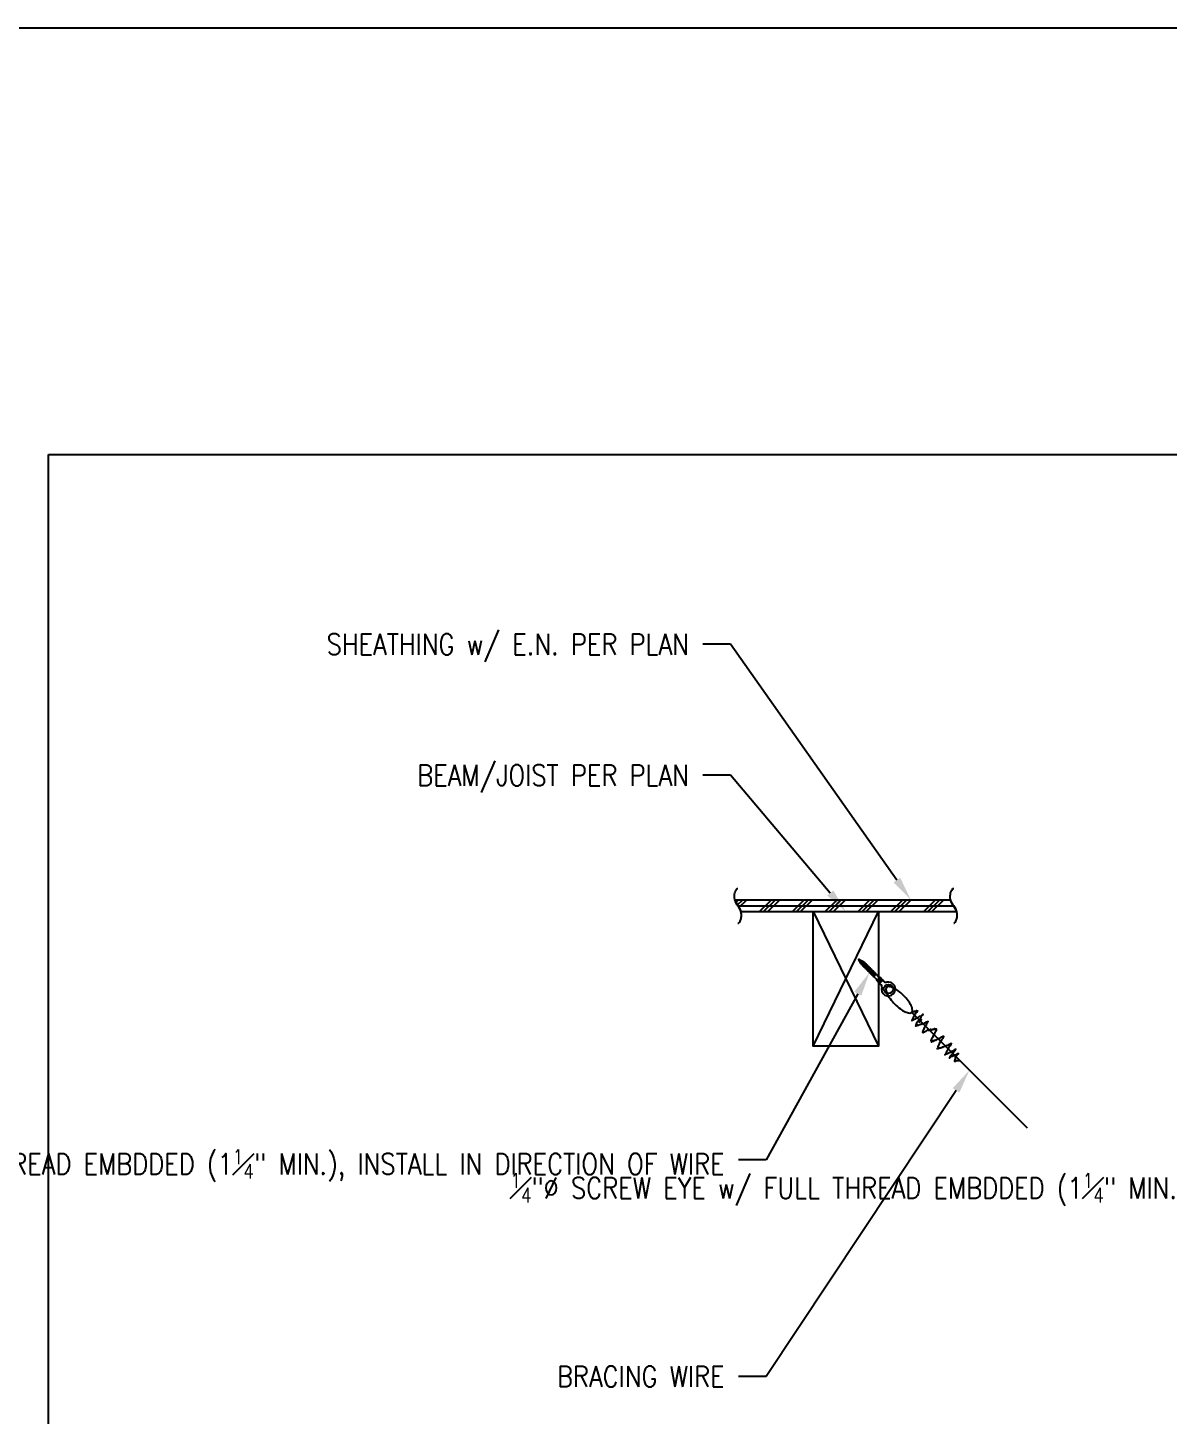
# Model space of a CAD drawing. Header units: inches. Extents: x -16404 to 14624, y -1591 to 16152.
# Drawn here: x -15422.7 to -15361.3, y 2085.3 to 2160 of the extents above; entities that cross this region are included whole.
import ezdxf
from ezdxf import colors
from ezdxf.entities.mleader import LeaderData, LeaderLine
from ezdxf.math import Vec2, Vec3

# ---------------------------------------------------------------- set-up
doc = ezdxf.new("R2010")
doc.units = ezdxf.units.IN
doc.header["$LTSCALE"] = 24
doc.header["$MEASUREMENT"] = 0
doc.layers.add('DESIGNER COMMENTS', color=221, linetype='CONTINUOUS', plot=False)
doc.layers.add('S-ANNO-GRID-NONPLOT', color=251, linetype='CONTINUOUS', plot=False)
for name, color, linetype in [('S-ANNO-NOTE', 4, 'CONTINUOUS'), ('S-ARCH', 1, 'CONTINUOUS'), ('S-BREAK', 2, 'CONTINUOUS'), ('S-NOTE', 4, 'CONTINUOUS'), ('S-SIMPSON', 2, 'CONTINUOUS'), ('S-WOOD', 3, 'CONTINUOUS')]:
    doc.layers.add(name, color=color, linetype=linetype)
doc.styles.add('ROMANS', font='romans.shx', dxfattribs={"width": 0.85})

# ---------------------------------------------------------------- blocks, each defined once
blk = doc.blocks.new('SCREWEYE')
at = {"layer": 'S-SIMPSON', "color": 1}
for p, q in [((-0.1280281365197879, -0.552899279107578), (-0.1280281365197879, -0.7668992791077471)), ((0.1237327125322736, -0.552899279107578), (-0.1280281365197879, -0.552899279107578)), ((-0.1208522880069722, -0.4353810428599445), (-0.1208522880069722, -0.552899279107578)), ((-0.08441034362795108, -0.552899279107578), (-0.08441034362795108, -0.7668992791077471)), ((-0.02136719846021151, -0.552899279107578), (-0.02136719846021151, -0.7668992791077471)), ((0.04723357324655808, -0.552899279107578), (0.04723357324655808, -0.7668992791077471)), ((0.09961171118538914, -0.552899279107578), (0.09961171118538914, -0.7668992791077471)), ((0.1208522880065175, -0.4353810428601719), (0.1208522880065175, -0.552899279107578)), ((0.1237327125322736, -0.552899279107578), (0.1237327125322736, -0.7668992791077471)), ((-0.002147711993529811, -0.7668992791077471), (-0.1280281365197879, -0.7668992791077471)), ((0.1237327125322736, -0.7668992791077471), (-0.1263133751608621, -0.7668992791077471)), ((-0.0891477119935189, -0.802899279107578), (-0.1251477119935771, -0.7668992791077471)), ((-0.1251477119935771, -1.066623487667584), (0.08485228800645928, -1.016899279107747)), ((0.1208522880065175, -1.023247050413147), (-0.1251477119935771, -1.066623487667584)), ((-0.0891477119935189, -1.091830959043136), (-0.1251477119935771, -1.066623487667584)), ((-0.1251477119935771, -1.166623487667493), (0.08485228800645928, -1.116899279107656)), ((-0.1251477119935771, -1.166623487667493), (0.08485228800645928, -1.116899279107656)), ((0.1208522880065175, -1.123247050413283), (-0.1251477119935771, -1.166623487667493)), ((0.1208522880065175, -1.123247050413283), (-0.1251477119935771, -1.166623487667493)), ((-0.0891477119935189, -1.191830959043045), (-0.1251477119935771, -1.166623487667493)), ((-0.0891477119935189, -1.191830959043045), (-0.1251477119935771, -1.166623487667493)), ((-0.1251477119935771, -1.266623487667403), (0.08485228800645928, -1.216899279107793)), ((-0.1251477119935771, -1.266623487667403), (0.08485228800645928, -1.216899279107793)), ((-0.1251477119935771, -1.266623487667403), (0.08485228800645928, -1.216899279107793)), ((0.1208522880065175, -1.223247050413192), (-0.1251477119935771, -1.266623487667403)), ((0.1208522880065175, -1.223247050413192), (-0.1251477119935771, -1.266623487667403)), ((0.1208522880065175, -1.223247050413192), (-0.1251477119935771, -1.266623487667403)), ((-0.0891477119935189, -1.291830959042954), (-0.1251477119935771, -1.266623487667403)), ((-0.0891477119935189, -1.291830959042954), (-0.1251477119935771, -1.266623487667403)), ((-0.0891477119935189, -1.291830959042954), (-0.1251477119935771, -1.266623487667403)), ((-0.1251477119935771, -1.366623487667539), (0.08485228800645928, -1.316899279107702)), ((-0.1251477119935771, -1.366623487667539), (0.08485228800645928, -1.316899279107702)), ((0.1208522880065175, -1.323247050413102), (-0.1251477119935771, -1.366623487667539)), ((0.1208522880065175, -1.323247050413102), (-0.1251477119935771, -1.366623487667539)), ((-0.0891477119935189, -1.391830959043091), (-0.1251477119935771, -1.366623487667539)), ((-0.0891477119935189, -1.391830959043091), (-0.1251477119935771, -1.366623487667539)), ((-0.1251477119935771, -1.466623487667448), (0.08485228800645928, -1.416899279107611)), ((-0.1251477119935771, -1.466623487667448), (0.08485228800645928, -1.416899279107611)), ((0.1208522880065175, -1.423247050413238), (-0.1251477119935771, -1.466623487667448)), ((0.1208522880065175, -1.423247050413238), (-0.1251477119935771, -1.466623487667448)), ((-0.0891477119935189, -1.491830959043), (-0.1251477119935771, -1.466623487667448)), ((-0.0891477119935189, -1.491830959043), (-0.1251477119935771, -1.466623487667448)), ((-0.0891477119935189, -0.8028992791078053), (-0.0891477119935189, -1.058099337628619)), ((-0.0891477119935189, -0.8418309590431363), (-0.0891477119935189, -1.058099337628619)), ((-0.0891477119935189, -1.091830959043136), (0.08485228800645928, -1.048454521788699)), ((-0.0891477119935189, -1.091830959042909), (-0.0891477119935189, -1.158099337628755)), ((-0.0891477119935189, -1.091830959042909), (-0.0891477119935189, -1.158099337628755)), ((-0.0891477119935189, -1.091830959043136), (-0.0891477119935189, -1.158099337628755)), ((-0.0891477119935189, -1.091830959043136), (-0.0891477119935189, -1.158099337628755)), ((-0.0891477119935189, -1.191830959043045), (0.08485228800645928, -1.148454521788835)), ((-0.0891477119935189, -1.191830959043045), (0.08485228800645928, -1.148454521788835)), ((-0.0891477119935189, -1.191830959043045), (-0.0891477119935189, -1.258099337628664)), ((-0.0891477119935189, -1.191830959043045), (-0.0891477119935189, -1.258099337628664)), ((-0.0891477119935189, -1.191830959043045), (-0.0891477119935189, -1.258099337628664)), ((-0.0891477119935189, -1.291830959042954), (0.08485228800645928, -1.248454521788744)), ((-0.0891477119935189, -1.291830959042954), (0.08485228800645928, -1.248454521788744)), ((-0.0891477119935189, -1.291830959042954), (0.08485228800645928, -1.248454521788744)), ((-0.0891477119935189, -1.291830959042954), (-0.0891477119935189, -1.358099337628573)), ((-0.0891477119935189, -1.391830959043091), (0.08485228800645928, -1.348454521788653)), ((-0.0891477119935189, -1.391830959043091), (0.08485228800645928, -1.348454521788653)), ((-0.0891477119935189, -1.391830959043091), (-0.0891477119935189, -1.45809933762871)), ((-0.0891477119935189, -1.391830959043091), (-0.0891477119935189, -1.45809933762871)), ((-0.0891477119935189, -1.491830959043), (0.08485228800645928, -1.44845452178879)), ((-0.0891477119935189, -1.491830959043), (0.08485228800645928, -1.44845452178879)), ((-0.0891477119935189, -1.491830959043), (-0.0891477119935189, -1.558099337628619)), ((0.1208522880065175, -0.7668992791077471), (0.08485228800645928, -0.802899279107578)), ((0.08485228800645928, -0.802899279107578), (0.08485228800645928, -1.016899279107747)), ((0.08485228800645928, -1.016899279107747), (0.1208522880065175, -1.023247050413147)), ((0.08485228800645928, -1.048454521788699), (0.1208522880065175, -1.023247050413147)), ((0.08485228800645928, -1.048454521788699), (0.08485228800645928, -1.116899279107656)), ((0.08485228800645928, -1.048454521788699), (0.08485228800645928, -1.116899279107656)), ((0.08485228800645928, -1.048454521788699), (0.08485228800645928, -1.116899279107656)), ((0.08485228800645928, -1.048454521788699), (0.08485228800645928, -1.116899279107656)), ((0.08485228800645928, -1.116899279107656), (0.1208522880065175, -1.123247050413283)), ((0.08485228800645928, -1.116899279107656), (0.1208522880065175, -1.123247050413283)), ((0.08485228800645928, -1.148454521788835), (0.1208522880065175, -1.123247050413283)), ((0.08485228800645928, -1.148454521788835), (0.1208522880065175, -1.123247050413283)), ((0.08485228800645928, -1.148454521788835), (0.08485228800645928, -1.216899279107793)), ((0.08485228800645928, -1.148454521788835), (0.08485228800645928, -1.216899279107793)), ((0.08485228800645928, -1.148454521788835), (0.08485228800645928, -1.216899279107793)), ((0.08485228800645928, -1.216899279107793), (0.1208522880065175, -1.223247050413192)), ((0.08485228800645928, -1.216899279107793), (0.1208522880065175, -1.223247050413192)), ((0.08485228800645928, -1.216899279107793), (0.1208522880065175, -1.223247050413192)), ((0.08485228800645928, -1.248454521788744), (0.1208522880065175, -1.223247050413192)), ((0.08485228800645928, -1.248454521788744), (0.1208522880065175, -1.223247050413192)), ((0.08485228800645928, -1.248454521788744), (0.1208522880065175, -1.223247050413192)), ((0.08485228800645928, -1.248454521788744), (0.08485228800645928, -1.316899279107702)), ((0.08485228800645928, -1.316899279107702), (0.1208522880065175, -1.323247050413102)), ((0.08485228800645928, -1.316899279107702), (0.1208522880065175, -1.323247050413102)), ((0.08485228800645928, -1.348454521788653), (0.1208522880065175, -1.323247050413102)), ((0.08485228800645928, -1.348454521788653), (0.1208522880065175, -1.323247050413102)), ((0.08485228800645928, -1.348454521788653), (0.08485228800645928, -1.416899279107611)), ((0.08485228800645928, -1.348454521788653), (0.08485228800645928, -1.416899279107611)), ((0.08485228800645928, -1.416899279107611), (0.1208522880065175, -1.423247050413238)), ((0.08485228800645928, -1.416899279107611), (0.1208522880065175, -1.423247050413238)), ((0.08485228800645928, -1.44845452178879), (0.1208522880065175, -1.423247050413238)), ((0.08485228800645928, -1.44845452178879), (0.1208522880065175, -1.423247050413238)), ((0.08485228800645928, -1.44845452178879), (0.08485228800645928, -1.516899279107747)), ((-0.1251477119935771, -1.566623487667584), (0.08485228800645928, -1.516899279107747)), ((0.1208522880065175, -1.523247050413147), (-0.1251477119935771, -1.566623487667584)), ((-0.0891477119935189, -1.591830959043136), (-0.1251477119935771, -1.566623487667584)), ((-0.1251477119935771, -1.666623487667493), (0.08485228800645928, -1.616899279107656)), ((0.1208522880065175, -1.623247050413283), (-0.1251477119935771, -1.666623487667493)), ((-0.0891477119935189, -1.691830959043045), (-0.1251477119935771, -1.666623487667493)), ((-0.1251477119935771, -1.766623487667403), (0.08485228800645928, -1.716899279107793)), ((0.1208522880065175, -1.723247050413192), (-0.1251477119935771, -1.766623487667403)), ((-0.0891477119935189, -1.791830959042954), (-0.1251477119935771, -1.766623487667403)), ((-0.1251477119935771, -1.866623487667539), (0.0765527081421169, -1.818864469775008)), ((0.07155015189664482, -1.831940347215777), (-0.1251477119935771, -1.866623487667539)), ((-0.0891477119935189, -1.891830959043091), (-0.1251477119935771, -1.866623487667539)), ((-0.1248928324166627, -1.966563136785453), (0.04032611304273814, -1.927442273442239)), ((0.03744018058932852, -1.937954855468433), (-0.1248928324166627, -1.966563136785453)), ((-0.0888961899977403, -1.991768257157446), (-0.1248928324166627, -1.966563136785453)), ((-0.0952704057099254, -2.059549080958732), (0.01603406987442213, -2.033194190684299)), ((0.01447551968431071, -2.042004144788962), (-0.0952704057099254, -2.059549080958732)), ((-0.05966398558302899, -2.084480964740351), (-0.0952704057099254, -2.059549080958732)), ((-0.0891477119935189, -1.591830959043136), (0.08485228800645928, -1.548454521788699)), ((-0.0891477119935189, -1.591830959043136), (-0.0891477119935189, -1.658099337628755)), ((-0.0891477119935189, -1.691830959043045), (0.08485228800645928, -1.648454521788835)), ((-0.0891477119935189, -1.691830959043045), (-0.0891477119935189, -1.758099337628664)), ((-0.0891477119935189, -1.791830959042954), (0.08485228800645928, -1.748454521788744)), ((-0.0891477119935189, -1.791830959042954), (-0.0891477119935189, -1.858099337628573)), ((-0.0891477119935189, -1.891830959043091), (0.06360478882515963, -1.85375130808211)), ((-0.0891477119935189, -1.891830959043091), (-0.0891477119935189, -1.95809933762871)), ((-0.0888961899977403, -1.991768257157446), (0.03128349432608957, -1.961808679362548)), ((-0.0888961899977403, -1.991768257157446), (-0.06945246956820483, -2.053435859809724)), ((-0.06564797900364283, -2.152535025132011), (0.002112165582275338, -2.136490646268157)), ((0.001441859635178844, -2.144302330713117), (-0.06564797900364283, -2.152535025132011)), ((-0.03043178116831768, -2.177193672323028), (-0.06564797900364283, -2.152535025132011)), ((-0.05966398558302899, -2.084480964740351), (0.01043274660878524, -2.067006559535457)), ((-0.05966398558302899, -2.084480964740351), (-0.04011298998693746, -2.146488800753787)), ((-0.03043178116831768, -2.177193672323028), (-0.0003702369258462568, -2.169699633888513)), ((-0.03043178116831768, -2.177193672323028), (-0.002147711993529811, -2.266899279107747)), ((0.03096195346142849, -2.161888836242724), (-0.002147711993529811, -2.266899279107747)), ((0.03096195346142849, -2.161888836242724), (0.06696195346103195, -2.136681364867172)), ((0.06518151722684706, -2.053358245664867), (0.04038727601209757, -2.131995532229439)), ((0.04038727601209757, -2.131995532229439), (0.06696195346103195, -2.136681364867172)), ((0.06518151722684706, -2.053358245664867), (0.1011815172269053, -2.028150774289315)), ((0.08485228800645928, -1.990970531302082), (0.07460683977797089, -2.023464941651582)), ((0.07460683977797089, -2.023464941651582), (0.1011815172269053, -2.028150774289315)), ((0.08485228800645928, -1.516899279107747), (0.1208522880065175, -1.523247050413147)), ((0.08485228800645928, -1.548454521788699), (0.1208522880065175, -1.523247050413147)), ((0.08485228800645928, -1.548454521788699), (0.08485228800645928, -1.616899279107656)), ((0.08485228800645928, -1.616899279107656), (0.1208522880065175, -1.623247050413283)), ((0.08485228800645928, -1.648454521788835), (0.1208522880065175, -1.623247050413283)), ((0.08485228800645928, -1.648454521788835), (0.08485228800645928, -1.716899279107793)), ((0.08485228800645928, -1.716899279107793), (0.1208522880065175, -1.723247050413192)), ((0.08485228800645928, -1.748454521788744), (0.1208522880065175, -1.723247050413192)), ((0.08485228800645928, -1.748454521788744), (0.08485228800645928, -1.816899279107702)), ((0.08485228800645928, -1.816899279107702), (0.1208522880065175, -1.823247050413102)), ((0.08485228800645928, -1.848454521788653), (0.1208522880065175, -1.823247050413102)), ((0.08485228800645928, -1.848454521788653), (0.08485228800645928, -1.916899279107611)), ((0.08485228800645928, -1.916899279107611), (0.1208522880065175, -1.923247050413238)), ((0.08485228800645928, -1.94845452178879), (0.1208522880065175, -1.923247050413238)), ((0.08485228800645928, -1.94845452178879), (0.08485228800645928, -1.990970531302082))]:
    blk.add_line(p, q, dxfattribs=at)
blk.add_circle((0, 0), 0.25, dxfattribs=at)
for centre, radius, start, end in [((0, 0), 0.375, 299.4526801092856, 240.5473198906853), ((-0.2458522880069722, -0.4353810428599445), 0.125, 0, 60.54731989059162), ((0.2458522880065175, -0.4353810428601719), 0.125, 119.4526801092274, 180), ((1.156353709034647, -2.239468542850545), 1.15882612492846, 157.6147080371323, 181.3563831475884)]:
    blk.add_arc(centre, radius, start, end, dxfattribs=at)
blk = doc.blocks.new('A$C37e3ed70')
at = {"layer": 'S-WOOD'}
h = blk.add_hatch(dxfattribs=at)
h.set_pattern_fill('PLAST', color=1, scale=5, angle=45, style=0)
h.set_pattern_definition([(45, (-15384.59820651744, 2112.386547739037), (-0.8838834764831843, 0.8838834764831844), []), (45, (-15384.70869195201, 2112.497033173599), (-0.8838834764831843, 0.8838834764831844), []), (45, (-15384.81917738657, 2112.607518608158), (-0.8838834764831843, 0.8838834764831844), [])])
h.paths.add_polyline_path([(-15384.27274045381, 2112.386547739037), (-15372.65618854559, 2112.386547739037), (-15372.98165460922, 2113.011547739037), (-15384.59820651744, 2113.011547739037)])
at = {"layer": 'DESIGNER COMMENTS'}
blk.add_lwpolyline([(-15421.55814950784, 2137.017026890157), (-15304.22645793558, 2137.017026890157), (-15304.22645793558, 2044.27423578361), (-15421.55814950784, 2044.27423578361)], close=True, dxfattribs=at)
at = {"layer": 'S-ARCH', "color": 2}
blk.add_line((-15375.07563767761, 2106.960014760511), (-15368.85598218401, 2100.740359266912), dxfattribs=at)
blk.add_lwpolyline([(-15375.98652061786, 2107.402362419347, 0.03562600721937981), (-15375.68982339202, 2107.145180361373, 0.04775441252834264), (-15375.43946594795, 2106.992538556135, 0.09098115881394342), (-15375.18247580169, 2106.921243149925, 0.2221903888655488), (-15375.07563767761, 2106.960014760511, 0.222190388865575), (-15375.03686606702, 2107.066852884594, 0.09098115881393858), (-15375.10816147323, 2107.32384303085, 0.04775441252833455), (-15375.26080327847, 2107.574200474921, 0.03562600721938175), (-15375.51798533644, 2107.870897700763, 0.03562600721937789), (-15375.81468256228, 2108.128079758737, 0.04775441252834587), (-15376.06504000636, 2108.280721563975, 0.0909811588139551), (-15376.32203015261, 2108.352016970184, 0.222190388865573), (-15376.42886827669, 2108.313245359599, 0.2221903888655646), (-15376.46763988728, 2108.206407235515, 0.09098115881393833), (-15376.39634448107, 2107.949417089259, 0.04775441252833978), (-15376.24370267583, 2107.699059645189, 0.03562600721937916)], format="xyb", close=True, dxfattribs=at)
blk.add_lwpolyline([(-15375.08350632287, 2106.969654435641), (-15375.06554407302, 2106.987616685494), (-15375.0595579445, 2106.98163055698), (-15375.05357058249, 2106.987617918992), (-15375.04758461776, 2106.981631954257), (-15375.03560989373, 2106.993606678281), (-15375.029623929, 2106.987620713546), (-15375.02363640317, 2106.993608239376), (-15375.01765043844, 2106.987622274641), (-15375.01166307643, 2106.993609636653), (-15375.00567711169, 2106.987623671919), (-15374.99968974968, 2106.993611033929), (-15374.99370362116, 2106.987624905418), (-15374.97574137131, 2107.005587155269), (-15374.96975540658, 2106.999601190535), (-15374.95778068256, 2107.011575914557), (-15374.95179471782, 2107.005589949824), (-15374.94580735581, 2107.011577311834), (-15374.93982139108, 2107.005591347101), (-15374.92784650324, 2107.017566234941), (-15374.92186037472, 2107.011580106428), (-15374.91587301271, 2107.01756746844), (-15374.90988704798, 2107.011581503706), (-15374.89791216014, 2107.023556391545), (-15374.89192619541, 2107.017570426811), (-15374.88593883339, 2107.023557788823), (-15374.87995286866, 2107.01757182409), (-15374.86797814464, 2107.029546548112), (-15374.86199201612, 2107.023560419599), (-15374.82606751642, 2107.059484919302), (-15374.8021234937, 2107.035540896586), (-15374.79014876968, 2107.04751562061), (-15374.77817684021, 2107.035543691141), (-15374.77218931438, 2107.041531216972), (-15374.76620334965, 2107.035545252236), (-15374.76021598764, 2107.041532614248), (-15374.75422985913, 2107.035546485735), (-15374.79614172084, 2106.993634624019), (-15374.79015575611, 2106.987648659286), (-15374.85002970386, 2106.927774711536), (-15374.85601566859, 2106.933760676271), (-15374.86799055643, 2106.92178578843), (-15374.8620045917, 2106.915799823695), (-15374.88595420356, 2106.891850211832), (-15374.87996823883, 2106.885864247099), (-15374.92786746255, 2106.837965023373), (-15374.92188149782, 2106.831979058637), (-15374.93385622184, 2106.820004334615), (-15374.92787009333, 2106.814018206102), (-15374.93984498117, 2106.802043318261), (-15374.93385901643, 2106.796057353527), (-15374.94583374046, 2106.784082629505), (-15374.93984777572, 2106.77809666477), (-15374.96379738759, 2106.754147052907), (-15374.95781142285, 2106.748161088173), (-15374.9757736727, 2106.730198838322), (-15374.96978754419, 2106.724212709809), (-15374.98176226821, 2106.712237985785), (-15374.97577630348, 2106.706252021051), (-15374.99972591534, 2106.682302409188), (-15374.99373995061, 2106.676316444455), (-15375.01768956247, 2106.65236683259), (-15375.01170359774, 2106.646380867856), (-15375.01769112357, 2106.640393342028), (-15375.01170499505, 2106.634407213514), (-15375.03565460692, 2106.610457601651), (-15375.02966864218, 2106.604471636918), (-15375.0416433662, 2106.592496912894), (-15375.03565740147, 2106.58651094816), (-15375.05960701333, 2106.562561336297), (-15375.0536210486, 2106.556575371564), (-15375.06559577262, 2106.544600647539), (-15375.05960964411, 2106.538614519028), (-15375.07158453195, 2106.526639631187), (-15375.06559856722, 2106.520653666452), (-15375.07158592923, 2106.514666304442), (-15375.0596112052, 2106.526641028464), (-15375.05362524047, 2106.52065506373), (-15375.01171337876, 2106.562566925444), (-15374.99974128551, 2106.550594832197), (-15374.98776656149, 2106.562569556221), (-15374.98178059675, 2106.556583591486), (-15374.94585609705, 2106.592508091189), (-15374.93987013231, 2106.586522126456), (-15374.9338827703, 2106.592509488468), (-15374.92789680557, 2106.586523523734), (-15374.92190944356, 2106.592510885745), (-15374.91592347882, 2106.586524921011), (-15374.89796122897, 2106.604487170862), (-15374.89197510046, 2106.59850104235), (-15374.85006323874, 2106.640412904064), (-15374.84407727401, 2106.63442693933), (-15374.83210254998, 2106.646401663353), (-15374.82611658525, 2106.640415698619), (-15374.78420472354, 2106.682327560335), (-15374.77223263029, 2106.670355467088), (-15374.76624526828, 2106.676342829098), (-15374.75427333881, 2106.664370899631), (-15374.65847489136, 2106.760169347082), (-15374.64650279811, 2106.748197253835), (-15374.6405154361, 2106.754184615847), (-15374.63452947136, 2106.748198651114), (-15374.62255458352, 2106.760173538954), (-15374.61656861879, 2106.754187574219), (-15374.61058125678, 2106.760174936231), (-15374.60459529204, 2106.754188971498), (-15374.59860793003, 2106.760176333508), (-15374.59262180152, 2106.754190204996), (-15374.56867218966, 2106.778139816859), (-15374.55670026019, 2106.76616788739), (-15374.53275064832, 2106.790117499253), (-15374.52676468359, 2106.784131534519), (-15374.52077715776, 2106.790119060348), (-15374.51479102925, 2106.784132931834), (-15374.46689180552, 2106.832032155562), (-15374.4848498635, 2106.849990213543), (-15374.47886250149, 2106.855977575555), (-15374.48484846623, 2106.861963540288), (-15374.52077296593, 2106.826039040585), (-15374.50880103646, 2106.814067111116), (-15374.61058684593, 2106.712281301652), (-15374.57467072996, 2106.676365185689), (-15374.62256995369, 2106.628465961963), (-15374.55672401406, 2106.562620022331), (-15374.66449718553, 2106.454846850855), (-15374.65851105702, 2106.448860722341), (-15374.66449841903, 2106.442873360329), (-15374.6585124543, 2106.436887395595), (-15374.66449998013, 2106.430899869767), (-15374.69442996758, 2106.460829857217), (-15374.71239205361, 2106.442867771182), (-15374.7064046916, 2106.448855133192), (-15374.71239082011, 2106.454841261706), (-15374.70041609609, 2106.46681598573), (-15374.70640206082, 2106.472801950464), (-15374.70041453499, 2106.478789476292), (-15374.70640049973, 2106.484775441026), (-15374.70041313772, 2106.490762803038), (-15374.71238523096, 2106.502734896285), (-15374.7243601188, 2106.490760008444), (-15374.73034608354, 2106.49674597318), (-15374.78423266928, 2106.44285938744), (-15374.77824670454, 2106.436873422706), (-15374.8021963164, 2106.412923810843), (-15374.79621018789, 2106.40693768233), (-15374.81417243774, 2106.388975432479), (-15374.80818647301, 2106.382989467744), (-15374.81417383502, 2106.377002105733), (-15374.80818787029, 2106.371016140998), (-15374.82615012014, 2106.353053891147), (-15374.82016415541, 2106.347067926414), (-15374.83213887943, 2106.33509320239), (-15374.82615275091, 2106.329107073878), (-15374.83214011293, 2106.323119711866), (-15374.82615414819, 2106.317133747132), (-15374.84411639804, 2106.29917149728), (-15374.83813043331, 2106.293185532546), (-15374.85010515733, 2106.281210808522), (-15374.8441191926, 2106.275224843788), (-15374.85609408044, 2106.263249955948), (-15374.85010795192, 2106.257263827436), (-15374.85609531394, 2106.251276465424), (-15374.8501093492, 2106.24529050069), (-15374.85609671122, 2106.239303138678), (-15374.85011074648, 2106.233317173945), (-15374.86208563432, 2106.221342286104), (-15374.85609966959, 2106.215356321371), (-15374.8620870316, 2106.209368959358), (-15374.85609966959, 2106.215356321371), (-15374.86208563432, 2106.221342286104), (-15374.85011074648, 2106.233317173945), (-15374.85609671122, 2106.239303138678), (-15374.84412198719, 2106.251277862701), (-15374.85609671122, 2106.239303138678), (-15374.85011074648, 2106.233317173945), (-15374.85609827231, 2106.227329648114), (-15374.82616113462, 2106.257266785808), (-15374.80820307664, 2106.239308727825), (-15374.79622835261, 2106.251283451849), (-15374.79024238788, 2106.245297487114), (-15374.75431805199, 2106.281221823001), (-15374.73037402928, 2106.257277800285), (-15374.71839914144, 2106.269252688126), (-15374.70642721197, 2106.257280758658), (-15374.66451535025, 2106.299192620372), (-15374.64655729227, 2106.281234562392), (-15374.60464559437, 2106.323146260289), (-15374.59267350113, 2106.311174167042), (-15374.55674900142, 2106.347098666745), (-15374.52681901397, 2106.317168679296), (-15374.51484428995, 2106.329143403318), (-15374.50885832522, 2106.323157438585), (-15374.47892118752, 2106.353094576278), (-15374.47293522279, 2106.347108611542), (-15374.46694786078, 2106.353095973554), (-15374.45497576753, 2106.341123880307), (-15374.44300104351, 2106.35309860433), (-15374.43701507877, 2106.347112639596), (-15374.42504019094, 2106.359087527437), (-15374.4190542262, 2106.353101562701), (-15374.37115500247, 2106.401000786429), (-15374.35918290923, 2106.389028693182), (-15374.3112836855, 2106.436927916908), (-15374.30529772077, 2106.430941952174), (-15374.29332299674, 2106.442916676197), (-15374.28135090349, 2106.430944582949), (-15374.27536354149, 2106.43693194496), (-15374.26937757675, 2106.430945980226), (-15374.23345307705, 2106.46687047993), (-15374.22746711231, 2106.460884515196), (-15374.2214797503, 2106.466871877208), (-15374.21549378557, 2106.460885912473), (-15374.20950642356, 2106.466873274485), (-15374.20352029504, 2106.460887145971), (-15374.19753276921, 2106.4668746718), (-15374.19154680448, 2106.460888707066), (-15374.24543355404, 2106.407001957512), (-15374.23346162457, 2106.395030028043), (-15374.2873482103, 2106.341143442305), (-15374.28136208179, 2106.335157313792), (-15374.2873494438, 2106.329169951781), (-15374.28136347907, 2106.323183987046), (-15374.29333836691, 2106.311209099205), (-15374.28735240218, 2106.305223134472), (-15374.29333976419, 2106.29923577246), (-15374.28735379945, 2106.293249807726), (-15374.33525302318, 2106.245350584), (-15374.32926689467, 2106.239364455487), (-15374.33525425668, 2106.233377093475), (-15374.32926829194, 2106.227391128741), (-15374.33525565396, 2106.221403766729), (-15374.32926968922, 2106.215417801995), (-15374.38315627496, 2106.161531216258), (-15374.37717031022, 2106.155545251524), (-15374.41908217194, 2106.113633389808), (-15374.40112411396, 2106.095675331828), (-15374.4130990018, 2106.083700443987), (-15374.40711303706, 2106.077714479254), (-15374.41908776109, 2106.06573975523), (-15374.41310179635, 2106.059753790496), (-15374.43705140822, 2106.035804178633), (-15374.4310652797, 2106.02981805012), (-15374.46698977941, 2105.993893550416), (-15374.46100381467, 2105.987907585682), (-15374.46699117669, 2105.98192022367), (-15374.46100521195, 2105.975934258937), (-15374.47896729798, 2105.957972172902), (-15374.46699520474, 2105.946000079655), (-15374.48495745459, 2105.928037829803), (-15374.47897148986, 2105.922051865069), (-15374.49094637769, 2105.910076977229), (-15374.48496041296, 2105.904091012495), (-15374.502922499, 2105.886128926461), (-15374.49693653426, 2105.880142961727), (-15374.45359110651, 2105.923488389475), (-15374.447604978, 2105.917502260962), (-15374.46556722785, 2105.899540011109), (-15374.45958126312, 2105.893554046375), (-15374.45359373729, 2105.899541572204), (-15374.44760777255, 2105.89355560747), (-15374.46700375226, 2105.874159627767), (-15374.46101778752, 2105.868173663033), (-15374.44904289969, 2105.880148550874), (-15374.44305677117, 2105.87416242236), (-15374.40114507327, 2105.916074120258), (-15374.3891731438, 2105.904102190791), (-15374.38318578179, 2105.910089552801), (-15374.37719981706, 2105.904103588067), (-15374.32930059333, 2105.952002811793), (-15374.31134253535, 2105.934044753812), (-15374.26344331162, 2105.98194397754), (-15374.25745734689, 2105.975958012805), (-15374.22153284719, 2106.011882512508), (-15374.19758882447, 2105.987938489792), (-15374.14968960075, 2106.03583771352), (-15374.13173154276, 2106.017879655539), (-15374.12574418075, 2106.023867017549), (-15374.11975821602, 2106.017881052816), (-15374.11377085401, 2106.023868414828), (-15374.10179876076, 2106.011896321581), (-15374.05389953703, 2106.059795545307), (-15374.02995551432, 2106.035851522591), (-15374.02396815231, 2106.041838884603), (-15373.98805220012, 2106.00592293242), (-15373.93416545057, 2106.059809681974), (-15373.91022142785, 2106.035865659258), (-15373.89824670383, 2106.047840383282), (-15373.89226073909, 2106.041854418547), (-15373.84436151537, 2106.089753642274), (-15373.82640345739, 2106.071795584292), (-15373.82041609538, 2106.077782946304), (-15373.81443013064, 2106.071796981571), (-15373.80844260481, 2106.077784507399), (-15373.8024564763, 2106.071798378885), (-15373.79646911429, 2106.077785740898), (-15373.79048314955, 2106.071799776164), (-15373.78449578754, 2106.077787138174), (-15373.77850982281, 2106.071801173441), (-15373.80802513071, 2106.042285865544), (-15373.80203916597, 2106.03629990081), (-15373.76012746807, 2106.078211598708), (-15373.74216941009, 2106.060253540725), (-15373.75414413411, 2106.048278816703), (-15373.74815816938, 2106.042292851969), (-15373.75456719737, 2106.035883823979), (-15373.74259510412, 2106.023911730732), (-15373.76055735397, 2106.005949480881), (-15373.75457138924, 2105.999963516146), (-15373.76055875125, 2105.993976154135), (-15373.75457278652, 2105.9879901894), (-15373.76654767436, 2105.976015301561), (-15373.76056154585, 2105.970029173048), (-15373.79049851972, 2105.940092199173), (-15373.78451255498, 2105.934106234439), (-15373.80247480484, 2105.916143984587), (-15373.7964888401, 2105.910158019853), (-15373.838400538, 2105.868246321956), (-15373.82044248002, 2105.850288263973), (-15373.86235434174, 2105.808376402259), (-15373.856368377, 2105.802390437524), (-15373.86235573901, 2105.796403075514), (-15373.85636977428, 2105.790417110778), (-15373.86834466212, 2105.77844222294), (-15373.8623585336, 2105.772456094426), (-15373.91624511934, 2105.718569508688), (-15373.90427318988, 2105.706597579219), (-15373.91026055189, 2105.700610217207), (-15373.90427458715, 2105.694624252474), (-15373.92822419902, 2105.670674640611), (-15373.9222380705, 2105.664688512097), (-15373.93421295834, 2105.652713624257), (-15373.92822699361, 2105.646727659523), (-15373.97612621734, 2105.598828435797), (-15373.96415428787, 2105.586856506328), (-15373.9821163739, 2105.568894420294), (-15373.97613024539, 2105.56290829178), (-15374.01205474509, 2105.526983792077), (-15374.00008281562, 2105.51501186261), (-15374.00607017764, 2105.509024500598), (-15374.0000842129, 2105.503038535864), (-15374.04798343663, 2105.455139312138), (-15374.04199747189, 2105.449153347403), (-15374.0479848339, 2105.443165985393), (-15374.04199870539, 2105.437179856879), (-15374.0479860674, 2105.431192494867), (-15374.03601413794, 2105.4192205654), (-15373.9986560722, 2105.456578631136), (-15373.98668397895, 2105.444606537889), (-15374.0046462288, 2105.426644288038), (-15373.99866026407, 2105.420658323303), (-15374.00464762608, 2105.414670961292), (-15373.99866166135, 2105.408684996557), (-15374.01063654919, 2105.396710108716), (-15374.00465058445, 2105.390724143983), (-15374.01063794646, 2105.384736781973), (-15374.00465181795, 2105.378750653459), (-15374.01662654197, 2105.366775929437), (-15374.01064057724, 2105.360789964701), (-15374.01662810307, 2105.354802438873), (-15373.9567539915, 2105.414676550439), (-15373.95076802677, 2105.408690585706), (-15373.95818911863, 2105.401269493843), (-15373.9522031539, 2105.395283529109), (-15373.94621579188, 2105.40127089112), (-15373.94022966337, 2105.395284762608), (-15373.89831780166, 2105.437196624322), (-15373.88035990745, 2105.419238730119), (-15373.87437254544, 2105.425226092131), (-15373.86838641693, 2105.419239963618), (-15373.80851246918, 2105.479113911368), (-15373.79055457498, 2105.461156017165), (-15373.78456704915, 2105.467143542994), (-15373.77858092063, 2105.46115741448), (-15373.77259355862, 2105.467144776492), (-15373.76062162916, 2105.455172847025), (-15373.71272240543, 2105.503072070751), (-15373.7067364407, 2105.497086106017), (-15373.67081210481, 2105.533010441903), (-15373.65285404683, 2105.515052383922), (-15373.59297993526, 2105.574926495488), (-15373.57502187728, 2105.556968437508), (-15373.52712265355, 2105.604867661234), (-15373.52113668882, 2105.5988816965), (-15373.5091619648, 2105.610856420522), (-15373.50317600006, 2105.604870455789), (-15373.46126413835, 2105.646782317503), (-15373.4492920451, 2105.634810224255), (-15373.44330468309, 2105.640797586268), (-15373.43731871835, 2105.634811621534), (-15373.40139421865, 2105.670736121237), (-15373.39540825392, 2105.664750156502), (-15373.39498675176, 2105.665171658664), (-15373.38301465851, 2105.653199565415), (-15373.37702713268, 2105.659187091245), (-15373.37104116795, 2105.65320112651), (-15373.36505380594, 2105.659188488522), (-15373.3590678412, 2105.653202523788), (-15373.35308047919, 2105.659189885799), (-15373.35948950718, 2105.65278085781), (-15373.34751741393, 2105.640808764563), (-15373.39541663766, 2105.592909540837), (-15373.37745874345, 2105.574951646635), (-15373.48523191493, 2105.467178475159), (-15373.47325982169, 2105.455206381912), (-15373.4792471837, 2105.4492190199), (-15373.47326121896, 2105.443233055166), (-15373.52116044269, 2105.395333831439), (-15373.51517447795, 2105.389347866705), (-15373.55708633967, 2105.34743600499), (-15373.55110021115, 2105.341449876478), (-15373.59899943488, 2105.29355065275), (-15373.58702750541, 2105.281578723283), (-15373.59900239326, 2105.269603835442), (-15373.59301642852, 2105.263617870709), (-15373.60499115254, 2105.251643146685), (-15373.59900502403, 2105.245657018171), (-15373.61097991187, 2105.233682130332), (-15373.60499394714, 2105.227696165597), (-15373.61098130915, 2105.221708803587), (-15373.60499534441, 2105.215722838851), (-15373.62295759427, 2105.197760589001), (-15373.61697162953, 2105.191774624265), (-15373.66487068944, 2105.143875564358), (-15373.65289859619, 2105.131903471109), (-15373.66487348403, 2105.11992858327), (-15373.6588875193, 2105.113942618536), (-15373.65146642744, 2105.121363710397), (-15373.6454804627, 2105.115377745664), (-15373.65146782471, 2105.109390383652), (-15373.6454816962, 2105.103404255138), (-15373.65146905821, 2105.097416893128), (-15373.64548309348, 2105.091430928394), (-15373.65745798132, 2105.079456040554), (-15373.65147201659, 2105.073470075818), (-15373.71134596434, 2105.01359612807), (-15373.69937387109, 2105.001624034823), (-15373.70536139692, 2104.995636508993), (-15373.69937543218, 2104.989650544259), (-15373.63950132061, 2105.049524655826), (-15373.63351535588, 2105.043538691092), (-15373.64692380975, 2105.030130237219), (-15373.62896575177, 2105.012172179237), (-15373.62297838976, 2105.018159541249), (-15373.61699242503, 2105.012173576515), (-15373.57508056331, 2105.054085438229), (-15373.55712250533, 2105.036127380248), (-15373.55113514332, 2105.04211474226), (-15373.54514917858, 2105.036128777525), (-15373.53916181657, 2105.042116139537), (-15373.53317585184, 2105.036130174803), (-15373.49725151596, 2105.072054510689), (-15373.48527942271, 2105.060082417442), (-15373.47929189688, 2105.06606994327), (-15373.46731996741, 2105.054098013803), (-15373.42540826951, 2105.0960097117), (-15373.39547828206, 2105.066079724251), (-15373.35356642035, 2105.107991585966), (-15373.3415943271, 2105.096019492719), (-15373.29968246539, 2105.137931354433), (-15373.2817244074, 2105.119973296452), (-15373.26974968338, 2105.131948020475), (-15373.26376371865, 2105.125962055741), (-15373.22185185693, 2105.167873917457), (-15373.20987992746, 2105.155901987988), (-15373.20389256545, 2105.16188935), (-15373.19790643694, 2105.155903221486), (-15373.16198193724, 2105.19182772119), (-15373.1559959725, 2105.185841756456), (-15373.14402124848, 2105.197816480479), (-15373.13204931901, 2105.18584455101), (-15373.126061957, 2105.191831913022), (-15373.12007582848, 2105.185845784508), (-15373.10211357863, 2105.203808034361), (-15373.0961276139, 2105.197822069626), (-15373.05421575218, 2105.239733931341), (-15373.04822978745, 2105.233747966608), (-15373.03625506343, 2105.24572269063), (-15373.03026909869, 2105.239736725896), (-15372.99434459899, 2105.2756612256), (-15372.98835847048, 2105.269675097086), (-15372.98237110847, 2105.275662459098), (-15372.97638514373, 2105.269676494363), (-15372.97039778172, 2105.275663856375), (-15372.96441181699, 2105.269677891642), (-15372.95842429116, 2105.27566541747), (-15372.95243832642, 2105.269679452736), (-15372.94645096441, 2105.275666814747), (-15372.9404648359, 2105.269680686235), (-15372.92849011188, 2105.281655410257), (-15372.96441444776, 2105.24573107437), (-15372.95244251829, 2105.233759144903), (-15373.00034174202, 2105.185859921176), (-15372.99435577729, 2105.179873956442), (-15373.04225500101, 2105.131974732716), (-15373.0362688725, 2105.125988604203), (-15373.0721933722, 2105.090064104499), (-15373.06022144273, 2105.07809217503), (-15373.10213314063, 2105.036180477133), (-15373.0961471759, 2105.030194512399), (-15373.10213453791, 2105.024207150387), (-15373.09016244466, 2105.01223505714), (-15373.10812469451, 2104.994272807289), (-15373.10213872978, 2104.988286842554), (-15373.15003795351, 2104.940387618828), (-15373.14405198877, 2104.934401654094), (-15373.15602687661, 2104.922426766254), (-15373.1500407481, 2104.91644063774), (-15373.16201547212, 2104.904465913718), (-15373.15602950739, 2104.898479948983), (-15373.20392873111, 2104.850580725257), (-15373.19794276638, 2104.844594760523), (-15373.20393012839, 2104.838607398511), (-15373.19794416366, 2104.832621433778), (-15373.21590641351, 2104.814659183925), (-15373.209920285, 2104.808673055413), (-15373.21590764701, 2104.802685693401), (-15373.20992168227, 2104.796699728668), (-15373.22788393213, 2104.778737478815), (-15373.22189796739, 2104.772751514081), (-15373.24584757925, 2104.748801902218), (-15373.23986161452, 2104.742815937483), (-15373.25183633854, 2104.730841213461), (-15373.24585037381, 2104.724855248727), (-15373.2757875115, 2104.694918111034), (-15373.26980138299, 2104.688931982522), (-15373.28776346902, 2104.670969896488), (-15373.275788745, 2104.68294462051), (-15373.26980278027, 2104.676958655777), (-15373.22190355654, 2104.724857879502), (-15373.20993162707, 2104.712885950034), (-15373.20394426506, 2104.718873312046), (-15373.19795813655, 2104.712887183532), (-15373.19197077453, 2104.718874545544), (-15373.1859848098, 2104.712888580811), (-15373.17400992196, 2104.724863468651), (-15373.16802395723, 2104.718877503916), (-15373.1201247335, 2104.766776727643), (-15373.10815264025, 2104.754804634395), (-15373.09617791623, 2104.766779358419), (-15373.0901919515, 2104.760793393683), (-15373.05426745179, 2104.796717893389), (-15373.03630939381, 2104.778759835406), (-15373.02433466979, 2104.79073455943), (-15373.01834870505, 2104.784748594695), (-15372.97044948133, 2104.832647818421), (-15372.9644635166, 2104.826661853687), (-15372.91656429287, 2104.874561077415), (-15372.89860623489, 2104.856603019432), (-15372.86268173518, 2104.892527519136), (-15372.85070980571, 2104.880555589669), (-15372.80281058199, 2104.928454813395), (-15372.79682445347, 2104.922468684881), (-15372.79083709146, 2104.928456046893), (-15372.78485112673, 2104.92247008216), (-15372.736951903, 2104.970369305885), (-15372.73096593827, 2104.964383341152), (-15372.72497857626, 2104.970370703162), (-15372.71899261152, 2104.964384738429), (-15372.71300524951, 2104.970372100441), (-15372.707019121, 2104.964385971927), (-15372.70103159517, 2104.970373497756), (-15372.7489308189, 2104.92247427403), (-15372.73097292469, 2104.904516379827), (-15372.7668974244, 2104.868591880124), (-15372.77288338913, 2104.874577844857), (-15372.81479525085, 2104.832665983142), (-15372.80880928611, 2104.826680018408), (-15372.82078401013, 2104.814705294386), (-15372.81479788162, 2104.808719165872), (-15372.86868446736, 2104.754832580134), (-15372.86269850263, 2104.748846615401), (-15372.99442144978, 2104.617123668244), (-15372.98843548505, 2104.61113770351), (-15373.00041020907, 2104.599162979486), (-15372.99442424434, 2104.593177014753), (-15373.0183738562, 2104.56922740289), (-15373.01238772769, 2104.563241274376), (-15373.03034997754, 2104.545279024525), (-15373.0243640128, 2104.53929305979), (-15373.04232609884, 2104.521330973756), (-15373.0363401341, 2104.515345009022), (-15373.04232765993, 2104.509357483194), (-15373.0363416952, 2104.50337151846), (-15373.04232905721, 2104.497384156448), (-15373.03035416937, 2104.509359044288), (-15373.02436804086, 2104.503372915775), (-15372.92856975722, 2104.59917119941), (-15372.91659782775, 2104.587199269941), (-15372.91061030192, 2104.593186795772), (-15372.90462433719, 2104.587200831036), (-15372.86870000131, 2104.623125166923), (-15372.85672790806, 2104.611153073676), (-15372.85074054605, 2104.617140435686), (-15372.84475458131, 2104.611154470953), (-15372.80883008161, 2104.647078970656), (-15372.78488605889, 2104.623134947942), (-15372.73698683517, 2104.671034171668), (-15372.7250149057, 2104.659062242199), (-15372.71902754369, 2104.665049604211), (-15372.71304141517, 2104.659063475698), (-15372.70705405316, 2104.66505083771), (-15372.70106808843, 2104.659064872976), (-15372.65915622671, 2104.70097673469), (-15372.65317026198, 2104.694990769956), (-15372.60527103825, 2104.742889993682), (-15372.59928507352, 2104.736904028949), (-15372.59329771151, 2104.742891390961), (-15372.58731158299, 2104.736905262447), (-15372.57533669515, 2104.748880150288), (-15372.56935073042, 2104.742894185554), (-15372.56336336841, 2104.748881547564), (-15372.65916181586, 2104.653083100111), (-15372.65317585113, 2104.647097135377), (-15372.65916321314, 2104.641109773367), (-15372.6531772484, 2104.635123808632), (-15372.70107647213, 2104.587224584906), (-15372.69509034362, 2104.581238456392), (-15372.70107770563, 2104.57525109438), (-15372.6950917409, 2104.569265129647), (-15372.7310162406, 2104.533340629943), (-15372.72503027586, 2104.52735466521), (-15372.73101763788, 2104.521367303198), (-15372.72503167314, 2104.515381338464), (-15372.73101903515, 2104.509393976452), (-15372.72503290664, 2104.503407847938), (-15372.73700779448, 2104.4914329601), (-15372.73102182975, 2104.485446995364), (-15372.73700919176, 2104.479459633354), (-15372.73102322702, 2104.473473668619), (-15372.74299811487, 2104.461498780778), (-15372.73701215013, 2104.455512816045), (-15372.74299951214, 2104.449525454034), (-15372.73701338363, 2104.443539325521), (-15372.74300074564, 2104.437551963509), (-15372.73701478091, 2104.431565998775), (-15372.74898966875, 2104.419591110935), (-15372.74300370401, 2104.413605146201), (-15372.75497842804, 2104.401630422177), (-15372.7489924633, 2104.395644457443), (-15372.76096735114, 2104.383669569603), (-15372.75498122263, 2104.377683441089), (-15372.77294330866, 2104.359721355055), (-15372.76695734393, 2104.353735390321), (-15372.77294486976, 2104.347747864493), (-15372.76695890502, 2104.341761899759), (-15372.77893362905, 2104.329787175735), (-15372.76097557106, 2104.311829117754), (-15372.75498820905, 2104.317816479766), (-15372.74900224432, 2104.311830515031), (-15372.73103999447, 2104.329792764884), (-15372.72505402973, 2104.323806800148), (-15372.71307930571, 2104.335781524172), (-15372.7070931772, 2104.329795395659), (-15372.6771560395, 2104.35973253335), (-15372.67117007477, 2104.353746568617), (-15372.66518271276, 2104.359733930629), (-15372.65919674803, 2104.353747965893), (-15372.65320938601, 2104.359735327906), (-15372.64722342128, 2104.353749363172), (-15372.64123605927, 2104.359736725182), (-15372.63525009453, 2104.353750760449), (-15372.6232752067, 2104.365725648289), (-15372.61728907818, 2104.359739519776), (-15372.61130171617, 2104.365726881788), (-15372.60531575143, 2104.359740917054), (-15372.5933408636, 2104.371715804893), (-15372.58735489886, 2104.365729840159), (-15372.58136753685, 2104.371717202172), (-15372.57538157212, 2104.365731237438), (-15372.5693942101, 2104.371718599448), (-15372.56340808159, 2104.365732470935), (-15372.55742071958, 2104.371719832947), (-15372.55143475485, 2104.365733868213), (-15372.54544722902, 2104.371721394042), (-15372.53946126428, 2104.365735429308), (-15372.53347390227, 2104.371722791318), (-15372.52748793754, 2104.365736826585), (-15372.52150057553, 2104.371724188597), (-15372.51551444701, 2104.365738060083), (-15372.509527085, 2104.371725422096), (-15372.50354112027, 2104.36573945736), (-15372.49755359444, 2104.37172698319), (-15372.4915676297, 2104.365741018455), (-15372.48558026769, 2104.371728380467)], dxfattribs=at)
blk.add_lwpolyline([(-15363.64431506606, 2095.528692148968, 0, 0.500000010000004, 0), (-15364.70497523784, 2096.589352320747, 0, 0, 0), (-15368.85598218401, 2100.740359266912, 0, 0, 0)], format="xyseb", dxfattribs=at)
at = {"layer": 'S-BREAK'}
for points in [[(-15384.43362180521, 2111.760795950631, 0.1690755096396525), (-15384.38678439463, 2111.777100149187, 0.1242021274089856), (-15384.31423440464, 2111.871807243624, 0.05676694955247798), (-15384.25342355422, 2112.073276695193, 0.09010703569990036), (-15384.25342355422, 2112.299972658391, 0.04190158565467533), (-15384.30199762181, 2112.480040431034, 0.09726503144906694), (-15384.43362180521, 2112.699047739037, -0.04661821526028066), (-15384.49087494141, 2112.775639120788, -0.03375369541026479), (-15384.5652459886, 2112.918055047043, -0.09726503145107757), (-15384.62097144752, 2113.167421844835, -0.03568499666321983), (-15384.61382005619, 2113.324818782883, -0.06904860745220688), (-15384.57413403694, 2113.47729815323, -0.05613675512750538), (-15384.50656014639, 2113.599633935326, -0.2519951310789736), (-15384.43362180521, 2113.635795950631, -4.02334231251289)], [(-15372.81706989698, 2111.760795950631, 0.1690755096396525), (-15372.7702324864, 2111.777100149187, 0.1242021274089856), (-15372.69768249642, 2111.871807243624, 0.05676694955247798), (-15372.63687164599, 2112.073276695193, 0.09010703569990036), (-15372.63687164599, 2112.299972658391, 0.04190158565467533), (-15372.68544571359, 2112.480040431034, 0.09726503144906694), (-15372.81706989698, 2112.699047739037, -0.04661821526028066), (-15372.87432303318, 2112.775639120788, -0.03375369541026479), (-15372.94869408037, 2112.918055047043, -0.09726503145107757), (-15373.0044195393, 2113.167421844835, -0.03568499666321983), (-15372.99726814796, 2113.324818782883, -0.06904860745220688), (-15372.95758212872, 2113.47729815323, -0.05613675512750538), (-15372.89000823816, 2113.599633935326, -0.2519951310789736), (-15372.81706989698, 2113.635795950631, -4.02334231251289)]]:
    blk.add_lwpolyline(points, format="xyb", dxfattribs=at)
at = {"layer": 'S-WOOD', "color": 1}
blk.add_line((-15384.4336218052, 2112.699047739039), (-15372.81706989698, 2112.699047739039), dxfattribs=at)
at = {"layer": 'S-WOOD', "color": 2}
for p, q in [((-15380.37534585009, 2105.136547739035), (-15376.87534585209, 2112.386547739037)), ((-15380.37534585009, 2112.386547739037), (-15376.87534585209, 2105.136547739035))]:
    blk.add_line(p, q, dxfattribs=at)
at = {"layer": 'S-WOOD'}
blk.add_lwpolyline([(-15384.27274045381, 2112.386547739037), (-15372.65618854559, 2112.386547739037), (-15372.98165460922, 2113.011547739037), (-15384.59820651744, 2113.011547739037)], close=True, dxfattribs=at)
at = {"layer": 'S-WOOD', "color": 4}
blk.add_lwpolyline([(-15376.87534585209, 2112.386547739037), (-15376.87534585209, 2105.136547739035), (-15380.37534585009, 2105.136547739035), (-15380.37534585009, 2112.386547739037)], close=True, dxfattribs=at)
at = {"layer": 'S-NOTE', "rotation": 224.9999999999999}
blk.add_blockref('SCREWEYE', (-15376.33397857337, 2108.21835565627), dxfattribs=at)
at = {"layer": 'S-ANNO-NOTE'}
ml = blk.add_multileader_mtext('Standard', dxfattribs=at)
ml.set_content('\\A1;SHEATHING w/ E.N. PER PLAN', color=256, style='ROMANS')
ml.set_leader_properties(color=2)
ml.build(insert=Vec2(0, 0))
ml.multileader.update_dxf_attribs({"dogleg_length": 0.36, "arrow_head_size": 1.3125, "scale": 12})
ctx = ml.context
ctx.base_point, ctx.scale, ctx.char_height, ctx.arrow_head_size, ctx.landing_gap_size, ctx.plane_origin = Vec3(-15401.85110076563, 2126.787535376041), 12, 1.125, 1.3125, 0.75, Vec3(-15335.3466381322, 2420.546552277508)
ctx.text_align_type = 2
notes = []
notes.append((ctx, [(0, (1, 1, 0), (-15384.82610076563, 2126.787535376041), (-1, 0), 1.500000000000008, [(0, [(-15375.11749951535, 2113.011547739037)], 0, [])])]))
ctx.mtext.insert, ctx.mtext.width, ctx.mtext.alignment, ctx.mtext.flow_direction = Vec3(-15387.07610076563, 2127.350035376041), 15.83632172202215, 3, 5
ml = blk.add_multileader_mtext('Standard', dxfattribs=at)
ml.set_content('\\A1;SHEATHING w/ E.N. PER PLAN', color=256, style='ROMANS')
ml.set_leader_properties(color=2)
ml.build(insert=Vec2(0, 0))
ml.multileader.update_dxf_attribs({"dogleg_length": 0.36, "arrow_head_size": 1.3125, "scale": 12})
ctx = ml.context
ctx.base_point, ctx.scale, ctx.char_height, ctx.arrow_head_size, ctx.landing_gap_size, ctx.plane_origin = Vec3(-15354.4821848665, 2126.787535376041), 12, 1.125, 1.3125, 0.75, Vec3(-15287.97772223308, 2420.546552277508)
ctx.text_align_type = 2
notes.append((ctx, [(0, (1, 1, 0), (-15337.4571848665, 2126.787535376041), (-1, 0), 1.500000000000008, [(0, [(-15327.74858361622, 2113.011547739037)], 0, [])])]))
ctx.mtext.insert, ctx.mtext.width, ctx.mtext.alignment, ctx.mtext.flow_direction = Vec3(-15339.7071848665, 2127.350035376041), 16.19416552293569, 3, 5
ml = blk.add_multileader_mtext('Standard', dxfattribs=at)
ml.set_content('\\A1;BEAM/JOIST PER PLAN', color=256, style='ROMANS')
ml.set_leader_properties(color=2)
ml.build(insert=Vec2(0, 0))
ml.multileader.update_dxf_attribs({"dogleg_length": 0.36, "arrow_head_size": 1.3125, "scale": 12})
ctx = ml.context
ctx.base_point, ctx.scale, ctx.char_height, ctx.arrow_head_size, ctx.landing_gap_size, ctx.plane_origin = Vec3(-15399.7109221942, 2119.733611884358), 12, 1.125, 1.3125, 0.75, Vec3(-15335.3466381322, 2404.985089962582)
ctx.text_align_type = 2
notes.append((ctx, [(0, (1, 1, 0), (-15384.82610076563, 2119.733611884358), (-1, 0), 1.500000000000008, [(0, [(-15378.61749951335, 2112.386547739037)], 0, [])])]))
ctx.mtext.insert, ctx.mtext.width, ctx.mtext.alignment, ctx.mtext.flow_direction = Vec3(-15387.07610076563, 2120.296111884358), 15.3395772328704, 3, 5
ml = blk.add_multileader_mtext('Standard', dxfattribs=at)
ml.set_content('\\A1;BEAM/JOIST PER PLAN', color=256, style='ROMANS')
ml.set_leader_properties(color=2)
ml.build(insert=Vec2(0, 0))
ml.multileader.update_dxf_attribs({"dogleg_length": 0.36, "arrow_head_size": 1.3125, "scale": 12})
ctx = ml.context
ctx.base_point, ctx.scale, ctx.char_height, ctx.arrow_head_size, ctx.landing_gap_size, ctx.plane_origin = Vec3(-15352.34200629507, 2119.733611884358), 12, 1.125, 1.3125, 0.75, Vec3(-15287.97772223308, 2404.985089962582)
ctx.text_align_type = 2
notes.append((ctx, [(0, (1, 1, 0), (-15337.4571848665, 2119.733611884358), (-1, 0), 1.500000000000008, [(0, [(-15331.24858361422, 2112.386547739037)], 0, [])])]))
ctx.mtext.insert, ctx.mtext.width, ctx.mtext.alignment, ctx.mtext.flow_direction = Vec3(-15339.7071848665, 2120.296111884358), 15.3395772328704, 3, 5
ml = blk.add_multileader_mtext('Standard', dxfattribs=at)
ml.set_content('\\A1;{\\H0.7x;\\S1#4;\\H1.42857x;"%%C SCREW EYE w/ FULL THREAD EMBDDED (1\\H0.7x;\\S1#4;\\H1.42857x;" MIN.), INSTALL IN DIRECTION OF WIRE}', color=256, style='ROMANS')
ml.set_leader_properties(color=2)
ml.build(insert=Vec2(0, 0))
ml.multileader.update_dxf_attribs({"dogleg_length": 0.36, "arrow_head_size": 1.3125, "scale": 12})
ctx = ml.context
ctx.base_point, ctx.scale, ctx.char_height, ctx.arrow_head_size, ctx.landing_gap_size, ctx.plane_origin = Vec3(-15402.85159774595, 2099.016004673131), 12, 1.125, 1.3125, 0.75, Vec3(-15337.10448446894, 2385.820923944037)
ctx.text_align_type = 2
notes.append((ctx, [(0, (1, 1, 0), (-15382.91232897095, 2099.016004673131), (-1, 0), 1.500000000000008, [(0, [(-15377.3474795381, 2109.1118573645)], 0, [])])]))
ctx.mtext.insert, ctx.mtext.width, ctx.mtext.alignment, ctx.mtext.flow_direction = Vec3(-15385.16232897095, 2099.578504673131), 18.58769040741481, 3, 5
ml = blk.add_multileader_mtext('Standard', dxfattribs=at)
ml.set_content('\\A1;{\\H0.7x;\\S1#4;\\H1.42857x;"%%C SCREW EYE w/ FULL THREAD EMBDDED (1\\H0.7x;\\S1#4;\\H1.42857x;" MIN.), INSTALL IN DIRECTION OF WIRE}', color=256, style='ROMANS')
ml.set_leader_properties(color=2)
ml.build(insert=Vec2(0, 0))
ml.multileader.update_dxf_attribs({"dogleg_length": 0.36, "arrow_head_size": 1.3125, "scale": 12})
ctx = ml.context
ctx.base_point, ctx.scale, ctx.char_height, ctx.arrow_head_size, ctx.landing_gap_size, ctx.plane_origin = Vec3(-15357.09520918665, 2097.727674050604), 12, 1.125, 1.3125, 0.75, Vec3(-15295.38423663646, 2379.23024219531)
ctx.text_align_type = 2
notes.append((ctx, [(0, (1, 1, 0), (-15337.15594041165, 2097.727674050604), (-1, 0), 1.500000000000008, [(0, [(-15331.60308772767, 2104.22354463263)], 0, [])])]))
ctx.mtext.insert, ctx.mtext.width, ctx.mtext.alignment, ctx.mtext.flow_direction = Vec3(-15339.40594041165, 2098.290174050604), 17.69108485973478, 3, 5
ml = blk.add_multileader_mtext('Standard', dxfattribs=at)
ml.set_content('\\A1;BRACING WIRE', color=256, style='ROMANS')
ml.set_leader_properties(color=2)
ml.build(insert=Vec2(0, 0))
ml.multileader.update_dxf_attribs({"dogleg_length": 0.36, "arrow_head_size": 1.3125, "scale": 12})
ctx = ml.context
ctx.base_point, ctx.scale, ctx.char_height, ctx.arrow_head_size, ctx.landing_gap_size, ctx.plane_origin = Vec3(-15395.88465039952, 2087.346081610804), 12, 1.125, 1.3125, 0.75, Vec3(-15337.10448446894, 2374.964440703217)
ctx.text_align_type = 2
notes.append((ctx, [(0, (1, 1, 0), (-15382.91232897095, 2087.346081610804), (-1, 0), 1.500000000000008, [(0, [(-15371.96580993081, 2103.850187013712)], 0, [])])]))
ctx.mtext.insert, ctx.mtext.width, ctx.mtext.alignment, ctx.mtext.flow_direction = Vec3(-15385.16232897095, 2087.908581610804), 21.80706081061817, 3, 5
ml = blk.add_multileader_mtext('Standard', dxfattribs=at)
ml.set_content('\\A1;HANGING WIRE', color=256, style='ROMANS')
ml.set_leader_properties(color=2)
ml.build(insert=Vec2(0, 0))
ml.multileader.update_dxf_attribs({"dogleg_length": 0.36, "arrow_head_size": 1.3125, "scale": 12})
ctx = ml.context
ctx.base_point, ctx.scale, ctx.char_height, ctx.arrow_head_size, ctx.landing_gap_size, ctx.plane_origin = Vec3(-15350.2193332688, 2088.587780860234), 12, 1.125, 1.3125, 0.75, Vec3(-15291.34809590965, 2376.206139952648)
ctx.text_align_type = 2
notes.append((ctx, [(0, (1, 1, 0), (-15337.15594041165, 2088.587780860234), (-1, 0), 1.500000000000008, [(0, [(-15331.25772028328, 2097.48054817113)], 0, [])])]))
ctx.mtext.insert, ctx.mtext.width, ctx.mtext.alignment, ctx.mtext.flow_direction = Vec3(-15339.40594041165, 2089.150280860234), 21.80706081061817, 3, 5
for ctx, leaders in notes:
    for number, flags, end, landing, length, lines in leaders:
        leader = LeaderData()
        leader.index, (leader.has_last_leader_line, leader.has_dogleg_vector, leader.attachment_direction) = number, flags
        leader.last_leader_point, leader.dogleg_vector, leader.dogleg_length = Vec3(end), Vec3(landing), length
        for number, points, colour, breaks in lines:
            line = LeaderLine()
            line.index, line.vertices, line.color, line.breaks = number, Vec3.list(points), colors.encode_raw_color(colour), breaks
            leader.lines.append(line)
        ctx.leaders.append(leader)

msp = doc.modelspace()

# ---------------------------------------------------------------- linework, layer by layer
at = {"layer": 'S-ANNO-GRID-NONPLOT'}
msp.add_lwpolyline([(-13183.31795604736, 599.9999999999982), (-15798.26811395953, 599.9999999999982), (-15798.26811395953, 2159.999999999998), (-13183.31795604736, 2159.999999999998)], close=True, dxfattribs=at)

# ---------------------------------------------------------------- block references
at = {"layer": 'DESIGNER COMMENTS'}
msp.add_blockref('A$C37e3ed70', (0, 0), dxfattribs=at)

doc.saveas('drawing.dxf')
